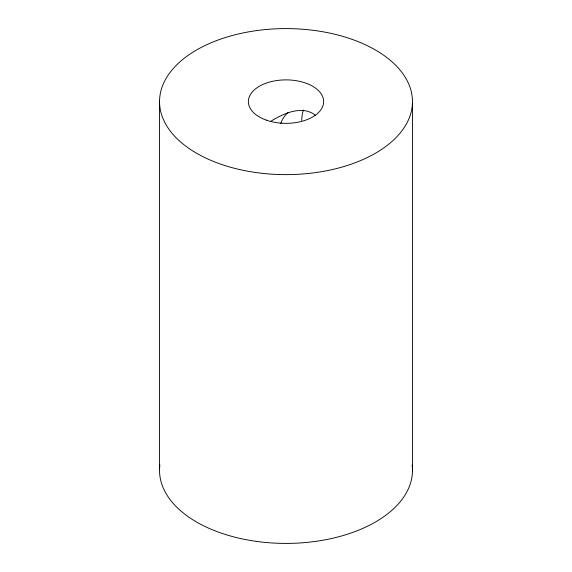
<?xml version="1.0" encoding="UTF-8"?>
<svg xmlns="http://www.w3.org/2000/svg" width="572" height="572" viewBox="0 0 572 572"><rect width="100%" height="100%" fill="white"/><g stroke="black" fill="none" stroke-linecap="round" stroke-linejoin="round"><path stroke-width="0.86" d="M271.049 121.121C281.781 114.75 294.308 108.401 307.157 111.132A37.866 20.077 -3.8 0 1 312.612 113.285A37.866 23.509 4.1 0 1 315.251 115.229M412.455 102.488A126.462 73.016 0 0 1 221.457 164.4A126.462 73.016 0 0 1 224.088 37.945A126.462 73.016 0 0 1 412.455 102.488L412.455 471.271M159.545 100.729L159.545 469.512M412.14 465.158A126.462 73.016 0 0 1 285.8 543.407A126.462 73.016 0 0 1 159.888 464.929M280.773 123.638A47.726 31.739 51 0 1 288.245 112.462M301.73 120.485A47.726 31.739 51 0 1 303.432 110.003M266.166 120.077A37.638 21.729 0 0 0 323.623 102.288A37.638 21.729 0 0 0 268.211 82.461A37.638 21.729 0 0 0 266.166 120.077"/></g></svg>
